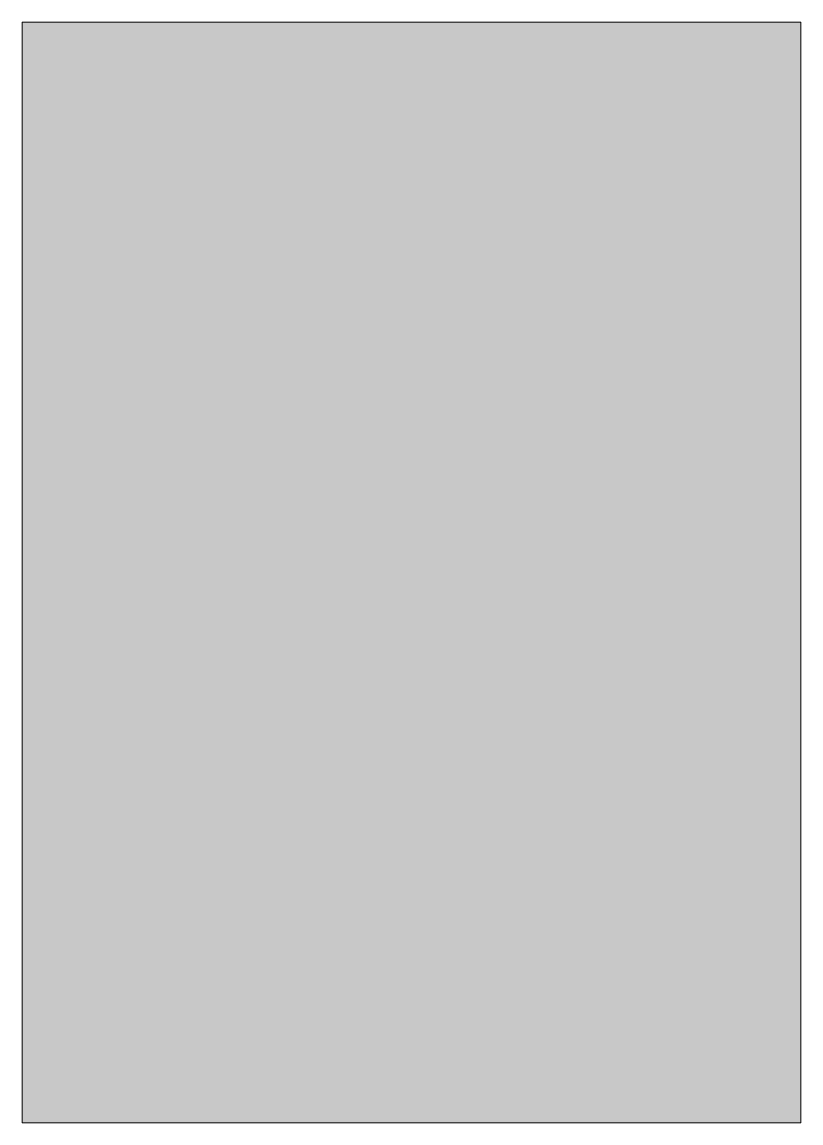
# Model space of a CAD drawing. Header units: millimetres. Extents: x -116 to 326, y -461 to 164.
import ezdxf

# ---------------------------------------------------------------- set-up
doc = ezdxf.new("R2010")
doc.units = ezdxf.units.MM
doc.header["$MEASUREMENT"] = 0
doc.layers.add('Layer 1', color=7, linetype='Continuous')

# ---------------------------------------------------------------- blocks, each defined once
blk = doc.blocks.new('block 2')
at = {"layer": 'Layer 1', "true_color": 0x0d6da4}
h = blk.add_hatch(color=144, dxfattribs=at)
h.dxf.hatch_style = 2
h.paths.add_polyline_path([(325.89, -460.81), (-115.99, -460.81), (-115.99, 164.13), (325.89, 164.13)])
at = {"layer": 'Layer 1', "lineweight": 0}
blk.add_lwpolyline([(325.89, -460.81), (-115.99, -460.81), (-115.99, 164.13), (325.89, 164.13), (325.89, -460.81)], dxfattribs=at)

msp = doc.modelspace()

# ---------------------------------------------------------------- block references
at = {"layer": 'Layer 1'}
msp.add_blockref('block 2', (0, 0), dxfattribs=at)

doc.saveas('drawing.dxf')
